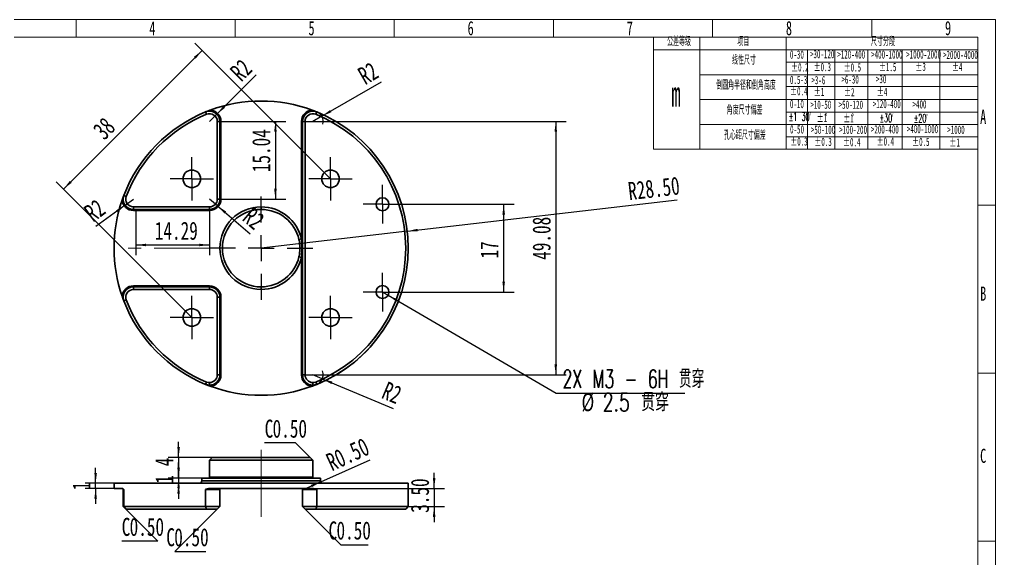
# Model space of a CAD drawing. Header units: millimetres. Extents: x 5 to 292, y 3 to 206.
# Drawn here: x 103.2 to 292.2, y 101.7 to 206.2 of the extents above; entities that cross this region are included whole.
import ezdxf

# ---------------------------------------------------------------- set-up
doc = ezdxf.new("R2010")
doc.units = ezdxf.units.MM
doc.linetypes.add('CENTERX2', pattern=[20.32, 12.7, -2.54, 2.54, -2.54])
doc.layers.add('10', color=7, linetype='Continuous')
doc.layers.add('SLD-0', color=7, linetype='Continuous')
doc.styles.add('SLDTEXTSTYLE0', font='TXT', dxfattribs={"width": 0.7, "bigfont": 'bigfont'})
doc.styles.add('SLDTEXTSTYLE1', font='TXT', dxfattribs={"width": 0.7})
doc.styles.add('SLDTEXTSTYLE11', font='TXT', dxfattribs={"width": 0.516878})
doc.styles.add('SLDTEXTSTYLE12', font='TXT', dxfattribs={"width": 0.516878, "bigfont": 'bigfont'})
doc.styles.add('SLDTEXTSTYLE13', font='TXT', dxfattribs={"width": 0.638462, "bigfont": 'bigfont'})
doc.styles.add('SLDTEXTSTYLE7', font='TXT', dxfattribs={"width": 0.638186})
doc.dimstyles.new('SLDDIMSTYLE0', dxfattribs={"dimtxt": 3.5, "dimasz": 2, "dimexe": 0, "dimexo": 0.0625, "dimgap": 0.875, "dimtad": 2, "dimrnd": 1e-09, "dimzin": 0, "dimdsep": 46, "dimtxsty": 'SLDTEXTSTYLE1', "dimsah": 1, "dimcen": 0, "dimadec": 0, "dimazin": 0, "dimtfac": 1, "dimtofl": 0, "dimtmove": 1, "dimatfit": 3, "dimfxl": 0, "dimfrac": 2, "dimtolj": 1, "dimtzin": 12, "dimarcsym": 0})
doc.dimstyles.new('SLDDIMSTYLE1', dxfattribs={"dimtxt": 3.5, "dimasz": 2, "dimexe": 0, "dimexo": 0.0625, "dimgap": 0.875, "dimtad": 2, "dimrnd": 1e-09, "dimzin": 12, "dimdsep": 46, "dimtxsty": 'SLDTEXTSTYLE1', "dimsah": 1, "dimcen": 0.09, "dimadec": 0, "dimazin": 3, "dimtfac": 1, "dimtmove": 0, "dimatfit": 0, "dimfxl": 0, "dimfrac": 2, "dimtolj": 1, "dimtzin": 12, "dimarcsym": 0})
doc.dimstyles.new('SLDDIMSTYLE2', dxfattribs={"dimtxt": 3.5, "dimasz": 2, "dimexe": 0, "dimexo": 0.0625, "dimgap": 0.875, "dimtad": 2, "dimrnd": 1e-09, "dimzin": 4, "dimdsep": 46, "dimtxsty": 'SLDTEXTSTYLE1', "dimsah": 1, "dimcen": 0.09, "dimadec": 0, "dimazin": 1, "dimtfac": 1, "dimtmove": 0, "dimatfit": 0, "dimfxl": 0, "dimfrac": 2, "dimtolj": 1, "dimtzin": 12, "dimarcsym": 0})
doc.dimstyles.new('SLDDIMSTYLE3', dxfattribs={"dimtxt": 3.5, "dimasz": 2, "dimexe": 0, "dimexo": 0.0625, "dimgap": 0.875, "dimtad": 2, "dimrnd": 1e-09, "dimzin": 12, "dimdsep": 46, "dimtxsty": 'SLDTEXTSTYLE1', "dimsah": 1, "dimcen": 0, "dimadec": 0, "dimazin": 3, "dimtfac": 1, "dimtofl": 0, "dimtmove": 0, "dimatfit": 3, "dimfxl": 0, "dimfrac": 2, "dimtolj": 1, "dimtzin": 12, "dimarcsym": 0})
doc.dimstyles.new('SLDDIMSTYLE5', dxfattribs={"dimtxt": 3.5, "dimasz": 2, "dimexe": 0, "dimexo": 0.0625, "dimgap": 0.875, "dimtad": 2, "dimrnd": 1e-09, "dimzin": 4, "dimdsep": 46, "dimtxsty": 'SLDTEXTSTYLE1', "dimsah": 1, "dimcen": 0, "dimadec": 0, "dimazin": 1, "dimtfac": 1, "dimtofl": 0, "dimtmove": 0, "dimatfit": 3, "dimfxl": 0, "dimfrac": 2, "dimtolj": 1, "dimtzin": 12, "dimarcsym": 0})
doc.dimstyles.new('SLDDIMSTYLE6', dxfattribs={"dimtxt": 3.5, "dimasz": 2, "dimexe": 0, "dimexo": 0.0625, "dimgap": 0.875, "dimtad": 0, "dimtih": 1, "dimtoh": 1, "dimrnd": 1e-09, "dimzin": 12, "dimdsep": 46, "dimtxsty": 'SLDTEXTSTYLE1', "dimsah": 1, "dimcen": 0, "dimadec": 0, "dimazin": 3, "dimtfac": 1, "dimtofl": 0, "dimtmove": 0, "dimatfit": 3, "dimfxl": 0, "dimfrac": 2, "dimtolj": 1, "dimtzin": 12, "dimarcsym": 0})
doc.dimstyles.new('SLDDIMSTYLE7', dxfattribs={"dimtxt": 3.5, "dimasz": 2, "dimexe": 0, "dimexo": 0.0625, "dimgap": 0.875, "dimtad": 2, "dimrnd": 1e-09, "dimzin": 12, "dimdsep": 46, "dimtxsty": 'SLDTEXTSTYLE1', "dimsah": 1, "dimcen": 0.09, "dimadec": 0, "dimazin": 3, "dimtfac": 1, "dimtofl": 0, "dimtmove": 0, "dimatfit": 3, "dimfxl": 0, "dimfrac": 2, "dimtolj": 1, "dimtzin": 12, "dimarcsym": 0})

# ---------------------------------------------------------------- blocks, each defined once
blk = doc.blocks.new('SW_NOTE_0_2')
at = {"layer": 'SLD-0', "color": 0, "char_height": 1.6, "attachment_point": 1, "style": 'SLDTEXTSTYLE11'}
for s, insert in [('±1', (0, 2.06)), ('°', (1.55, 2.19))]:
    blk.add_mtext(s, dxfattribs=dict(at, insert=insert))
blk = doc.blocks.new('SW_NOTE_0_3')
at = {"layer": 'SLD-0', "color": 0, "char_height": 1.6, "attachment_point": 1, "style": 'SLDTEXTSTYLE11'}
for s, insert in [('±1', (0, 2.06)), ('°', (1.55, 2.19))]:
    blk.add_mtext(s, dxfattribs=dict(at, insert=insert))
blk = doc.blocks.new('_D')
at = {"layer": '10'}
for q in [(171.06, 120.98), (158.78, 115.48)]:
    blk.add_line((161.51, 116.7), q, dxfattribs=at)
blk.add_solid([(161.51, 116.7), (159.59, 116.11), (159.79, 115.66)], dxfattribs=at)
at = {"layer": '10', "insert": (162.21, 121.87), "char_height": 3.5, "attachment_point": 1, "rotation": 24.7421, "style": 'SLDTEXTSTYLE1'}
blk.add_mtext('R0.50', dxfattribs=at)
blk = doc.blocks.new('SW_CHAMFER_DIMENSION_0')
at = {"layer": '10', "color": 0}
for p, q in [((6, 0), (0, 0)), ((8.83, -2.83), (6, 0))]:
    blk.add_line(p, q, dxfattribs=at)
at = {"layer": '10', "color": 0, "char_height": 3.5, "attachment_point": 1, "style": 'SLDTEXTSTYLE1'}
for s, insert in [('C', (0, 4.51)), ('0.50', (1.54, 4.51))]:
    blk.add_mtext(s, dxfattribs=dict(at, insert=insert))
blk = doc.blocks.new('SW_CHAMFER_DIMENSION_1')
at = {"layer": '10', "color": 0}
for p, q in [((9.88, 8.21), (1.67, 0)), ((1.67, 0), (7.68, 0))]:
    blk.add_line(p, q, dxfattribs=at)
at = {"layer": '10', "color": 0, "char_height": 3.5, "attachment_point": 1, "style": 'SLDTEXTSTYLE1'}
for s, insert in [('C', (0, 4.51)), ('0.50', (1.54, 4.51))]:
    blk.add_mtext(s, dxfattribs=dict(at, insert=insert))
blk = doc.blocks.new('SW_CHAMFER_DIMENSION_2')
at = {"layer": '10', "color": 0}
for p, q in [((0.78, 6.2), (6.98, 0)), ((6.98, 0), (0, 0))]:
    blk.add_line(p, q, dxfattribs=at)
at = {"layer": '10', "color": 0, "char_height": 3.5, "attachment_point": 1, "style": 'SLDTEXTSTYLE1'}
for s, insert in [('C', (0, 4.51)), ('0.50', (1.54, 4.51))]:
    blk.add_mtext(s, dxfattribs=dict(at, insert=insert))
blk = doc.blocks.new('_D_1')
at = {"layer": '10'}
for p, q in [((133.97, 121.41), (133.97, 124.41)), ((140.47, 121.41), (131.97, 121.41)), ((133.97, 121.41), (133.97, 117.41)), ((138.47, 117.41), (131.97, 117.41)), ((133.97, 117.41), (133.97, 114.41))]:
    blk.add_line(p, q, dxfattribs=at)
for points in [[(133.97, 121.41), (134.22, 123.41), (133.72, 123.41)], [(133.97, 117.41), (133.72, 115.41), (134.22, 115.41)]]:
    blk.add_solid(points, dxfattribs=at)
at = {"layer": '10', "insert": (129.46, 119.7), "char_height": 3.5, "attachment_point": 1, "rotation": 90, "style": 'SLDTEXTSTYLE1'}
blk.add_mtext('4', dxfattribs=at)
blk = doc.blocks.new('_D_2')
at = {"layer": '10'}
for p, q in [((133.97, 117.41), (133.97, 120.41)), ((138.47, 117.41), (131.97, 117.41)), ((133.97, 117.41), (133.97, 116.41)), ((133.97, 116.41), (133.97, 113.41))]:
    blk.add_line(p, q, dxfattribs=at)
for points in [[(133.97, 117.41), (134.22, 119.41), (133.72, 119.41)], [(133.97, 116.41), (133.72, 114.41), (134.22, 114.41)]]:
    blk.add_solid(points, dxfattribs=at)
at = {"layer": '10', "insert": (129.46, 116.34), "char_height": 3.5, "attachment_point": 1, "rotation": 90, "style": 'SLDTEXTSTYLE1'}
blk.add_mtext('1', dxfattribs=at)
blk = doc.blocks.new('_D_3')
at = {"layer": '10'}
for p, q in [((117.9, 116.41), (117.9, 119.41)), ((121.47, 116.41), (115.9, 116.41)), ((121.47, 115.41), (115.9, 115.41)), ((117.9, 115.41), (117.9, 116.41)), ((117.9, 115.41), (117.9, 112.41))]:
    blk.add_line(p, q, dxfattribs=at)
for points in [[(117.9, 116.41), (118.15, 118.41), (117.65, 118.41)], [(117.9, 115.41), (117.65, 113.41), (118.15, 113.41)]]:
    blk.add_solid(points, dxfattribs=at)
at = {"layer": '10', "insert": (113.39, 115.07), "char_height": 3.5, "attachment_point": 1, "rotation": 90, "style": 'SLDTEXTSTYLE1'}
blk.add_mtext('1', dxfattribs=at)
blk = doc.blocks.new('_D_4')
at = {"layer": '10'}
for p, q in [((183.47, 115.41), (183.47, 118.41)), ((159.84, 115.41), (185.47, 115.41)), ((183.47, 115.41), (183.47, 111.91)), ((178.47, 111.91), (185.47, 111.91)), ((183.47, 111.91), (183.47, 108.91))]:
    blk.add_line(p, q, dxfattribs=at)
for points in [[(183.47, 115.41), (183.72, 117.41), (183.22, 117.41)], [(183.47, 111.91), (183.22, 109.91), (183.72, 109.91)]]:
    blk.add_solid(points, dxfattribs=at)
at = {"layer": '10', "insert": (178.96, 110.69), "char_height": 3.5, "attachment_point": 1, "rotation": 90, "style": 'SLDTEXTSTYLE1'}
blk.add_mtext('3.50', dxfattribs=at)
blk = doc.blocks.new('SW_CHAMFER_DIMENSION_3')
at = {"layer": '10', "color": 0}
for p, q in [((-4.55, 6.9), (2.35, 0)), ((2.35, 0), (7.68, 0))]:
    blk.add_line(p, q, dxfattribs=at)
at = {"layer": '10', "color": 0, "char_height": 3.5, "attachment_point": 1, "style": 'SLDTEXTSTYLE1'}
for s, insert in [('C', (0, 4.51)), ('0.50', (1.54, 4.51))]:
    blk.add_mtext(s, dxfattribs=dict(at, insert=insert))
blk = doc.blocks.new('_D_10')
at = {"layer": '10'}
for q in [(230.52, 171.29), (149.97, 161.96)]:
    blk.add_line((178.28, 165.24), q, dxfattribs=at)
blk.add_arc((149.97, 161.96), 28.5, 290.2593, 10.6237, dxfattribs=at)
blk.add_solid([(178.28, 165.24), (180.3, 165.22), (180.24, 165.71)], dxfattribs=at)
at = {"layer": '10', "insert": (220.86, 174.71), "char_height": 3.5, "attachment_point": 1, "rotation": 6.6095, "style": 'SLDTEXTSTYLE1'}
blk.add_mtext('R28.50', dxfattribs=at)
blk = doc.blocks.new('_D_11')
at = {"layer": '10'}
for p, q in [((173.47, 153.46), (174.55, 152.83)), ((174.55, 152.83), (207.09, 133.87)), ((207.09, 133.87), (232.05, 133.87))]:
    blk.add_line(p, q, dxfattribs=at)
blk.add_solid([(174.55, 152.83), (176.15, 151.6), (176.4, 152.04)], dxfattribs=at)
at = {"layer": '10', "char_height": 3.5, "attachment_point": 1}
for s, insert, style in [('2X M3 - 6H 贯穿', (208.34, 138.38), 'SLDTEXTSTYLE13'), ('2.5 贯穿', (216.13, 133.87), 'SLDTEXTSTYLE0'), ('%%c', (212.01, 133.88), 'SLDTEXTSTYLE1')]:
    blk.add_mtext(s, dxfattribs=dict(at, insert=insert, style=style))
blk = doc.blocks.new('_D_12')
at = {"layer": '10'}
for p, q in [((158.47, 186.5), (209.03, 186.5)), ((207.03, 186.5), (207.03, 137.42)), ((158.47, 137.42), (209.03, 137.42))]:
    blk.add_line(p, q, dxfattribs=at)
for points in [[(207.03, 186.5), (206.78, 184.5), (207.28, 184.5)], [(207.03, 137.42), (207.28, 139.42), (206.78, 139.42)]]:
    blk.add_solid(points, dxfattribs=at)
at = {"layer": '10', "insert": (202.52, 159.7), "char_height": 3.5, "attachment_point": 1, "rotation": 90, "style": 'SLDTEXTSTYLE1'}
blk.add_mtext('49.08', dxfattribs=at)
blk = doc.blocks.new('_D_13')
at = {"layer": '10'}
for p, q in [((142.17, 186.5), (154.73, 186.5)), ((152.73, 186.5), (152.73, 171.46)), ((142.17, 171.46), (154.73, 171.46))]:
    blk.add_line(p, q, dxfattribs=at)
for points in [[(152.73, 186.5), (152.48, 184.5), (152.98, 184.5)], [(152.73, 171.46), (152.98, 173.46), (152.48, 173.46)]]:
    blk.add_solid(points, dxfattribs=at)
at = {"layer": '10', "insert": (148.22, 176.67), "char_height": 3.5, "attachment_point": 1, "rotation": 90, "style": 'SLDTEXTSTYLE1'}
blk.add_mtext('15.04', dxfattribs=at)
blk = doc.blocks.new('_D_14')
at = {"layer": '10'}
for p, q in [((125.68, 169.46), (125.68, 160.57)), ((139.97, 169.46), (139.97, 160.57)), ((125.68, 162.57), (139.97, 162.57))]:
    blk.add_line(p, q, dxfattribs=at)
for points in [[(125.68, 162.57), (127.68, 162.32), (127.68, 162.82)], [(139.97, 162.57), (137.97, 162.82), (137.97, 162.32)]]:
    blk.add_solid(points, dxfattribs=at)
at = {"layer": '10', "insert": (129.36, 167.08), "char_height": 3.5, "attachment_point": 1, "style": 'SLDTEXTSTYLE1'}
blk.add_mtext('14.29', dxfattribs=at)
blk = doc.blocks.new('_D_15')
at = {"layer": '10'}
for q in [(139.97, 171.46), (147.84, 164.76)]:
    blk.add_line((141.49, 170.16), q, dxfattribs=at)
blk.add_solid([(141.49, 170.16), (142.85, 168.67), (143.18, 169.06)], dxfattribs=at)
at = {"layer": '10', "insert": (148.39, 170.14), "char_height": 3.5, "attachment_point": 1, "rotation": 319.6281, "style": 'SLDTEXTSTYLE1'}
blk.add_mtext('R2', dxfattribs=at)
blk = doc.blocks.new('_D_16')
at = {"layer": '10'}
for q in [(117.96, 166.13), (125.23, 171.46)]:
    blk.add_line((123.62, 170.27), q, dxfattribs=at)
blk.add_solid([(123.62, 170.27), (121.86, 169.29), (122.15, 168.89)], dxfattribs=at)
at = {"layer": '10', "insert": (115.34, 169.7), "char_height": 3.5, "attachment_point": 1, "rotation": 36.2329, "style": 'SLDTEXTSTYLE1'}
blk.add_mtext('R2', dxfattribs=at)
blk = doc.blocks.new('_D_17')
at = {"layer": '10'}
for q in [(148.98, 195.51), (139.97, 186.5)]:
    blk.add_line((141.38, 187.91), q, dxfattribs=at)
blk.add_solid([(141.38, 187.91), (142.97, 189.15), (142.62, 189.5)], dxfattribs=at)
at = {"layer": '10', "insert": (143.65, 196.51), "char_height": 3.5, "attachment_point": 1, "rotation": 45, "style": 'SLDTEXTSTYLE1'}
blk.add_mtext('R2', dxfattribs=at)
blk = doc.blocks.new('_D_18')
at = {"layer": '10'}
for q in [(159.97, 137.42), (175.52, 130.89)]:
    blk.add_line((161.81, 136.64), q, dxfattribs=at)
blk.add_arc((159.97, 137.42), 2, 270, 22.2356, dxfattribs=at)
blk.add_solid([(161.81, 136.64), (163.56, 135.64), (163.75, 136.1)], dxfattribs=at)
at = {"layer": '10', "insert": (174.43, 136.22), "char_height": 3.5, "attachment_point": 1, "rotation": 337.2356, "style": 'SLDTEXTSTYLE1'}
blk.add_mtext('R2', dxfattribs=at)
blk = doc.blocks.new('_D_19')
at = {"layer": '10'}
for q in [(173.26, 194.17), (159.97, 186.5)]:
    blk.add_line((161.7, 187.5), q, dxfattribs=at)
blk.add_arc((159.97, 186.5), 2, 345, 67.8298, dxfattribs=at)
blk.add_solid([(161.7, 187.5), (163.56, 188.28), (163.31, 188.71)], dxfattribs=at)
at = {"layer": '10', "insert": (168.36, 196.52), "char_height": 3.5, "attachment_point": 1, "rotation": 30, "style": 'SLDTEXTSTYLE1'}
blk.add_mtext('R2', dxfattribs=at)
blk = doc.blocks.new('_D_20')
at = {"layer": '10'}
for p, q in [((163.4, 175.39), (137.12, 201.67)), ((138.54, 200.26), (111.67, 173.39)), ((136.53, 148.52), (110.25, 174.8))]:
    blk.add_line(p, q, dxfattribs=at)
for points in [[(138.54, 200.26), (136.95, 199.02), (137.3, 198.67)], [(111.67, 173.39), (113.26, 174.62), (112.9, 174.98)]]:
    blk.add_solid(points, dxfattribs=at)
at = {"layer": '10', "insert": (117.11, 185.21), "char_height": 3.5, "attachment_point": 1, "rotation": 45, "style": 'SLDTEXTSTYLE1'}
blk.add_mtext('38', dxfattribs=at)
blk = doc.blocks.new('_D_21')
at = {"layer": '10'}
for p, q in [((177.22, 170.46), (198.94, 170.46)), ((196.94, 153.46), (196.94, 170.46)), ((177.22, 153.46), (198.94, 153.46))]:
    blk.add_line(p, q, dxfattribs=at)
for points in [[(196.94, 170.46), (196.69, 168.46), (197.19, 168.46)], [(196.94, 153.46), (197.19, 155.46), (196.69, 155.46)]]:
    blk.add_solid(points, dxfattribs=at)
at = {"layer": '10', "insert": (192.43, 159.95), "char_height": 3.5, "attachment_point": 1, "rotation": 90, "style": 'SLDTEXTSTYLE1'}
blk.add_mtext('17', dxfattribs=at)
blk = doc.blocks.new('SW_CENTERMARKSYMBOL_8')
at = {"layer": '10', "color": 0}
for p, q in [((0, 2.5), (0, 4.2)), ((0, 0), (0, 2.5)), ((-2.5, 0), (-4.2, 0)), ((0, 0), (-2.5, 0)), ((0, 0), (0, -2.5)), ((0, 0), (2.5, 0)), ((2.5, 0), (4.2, 0)), ((0, -2.5), (0, -4.2))]:
    blk.add_line(p, q, dxfattribs=at)
blk = doc.blocks.new('SW_CENTERMARKSYMBOL_9')
at = {"layer": '10', "color": 0}
for p, q in [((0, 2.5), (0, 4.2)), ((0, 0), (0, 2.5)), ((-2.5, 0), (-4.2, 0)), ((0, 0), (-2.5, 0)), ((0, 0), (0, -2.5)), ((0, 0), (2.5, 0)), ((2.5, 0), (4.2, 0)), ((0, -2.5), (0, -4.2))]:
    blk.add_line(p, q, dxfattribs=at)
blk = doc.blocks.new('SW_CENTERMARKSYMBOL_10')
at = {"layer": '10', "color": 0}
for p, q in [((0, 2.5), (0, 4.2)), ((0, 0), (0, 2.5)), ((-2.5, 0), (-4.2, 0)), ((0, 0), (-2.5, 0)), ((0, 0), (0, -2.5)), ((0, 0), (2.5, 0)), ((2.5, 0), (4.2, 0)), ((0, -2.5), (0, -4.2))]:
    blk.add_line(p, q, dxfattribs=at)
blk = doc.blocks.new('SW_CENTERMARKSYMBOL_11')
at = {"layer": '10', "color": 0}
for p, q in [((0, 2.5), (0, 4.2)), ((0, 0), (0, 2.5)), ((-2.5, 0), (-4.2, 0)), ((0, 0), (-2.5, 0)), ((0, 0), (0, -2.5)), ((0, 0), (2.5, 0)), ((2.5, 0), (4.2, 0)), ((0, -2.5), (0, -4.2))]:
    blk.add_line(p, q, dxfattribs=at)
blk = doc.blocks.new('SW_CENTERMARKSYMBOL_12')
at = {"layer": '10', "color": 0}
for p, q in [((0, 5), (0, 10)), ((0, 0), (0, 2.5)), ((-5, 0), (-10, 0)), ((0, 0), (-2.5, 0)), ((0, 0), (0, -2.5)), ((0, 0), (2.5, 0)), ((5, 0), (10, 0)), ((0, -5), (0, -10))]:
    blk.add_line(p, q, dxfattribs=at)
blk = doc.blocks.new('SW_CENTERMARKSYMBOL_13')
at = {"layer": '10', "color": 0}
for p, q in [((0, 2.5), (0, 3.75)), ((0, 0), (0, 2.5)), ((-2.5, 0), (-3.75, 0)), ((0, 0), (-2.5, 0)), ((0, 0), (0, -2.5)), ((0, 0), (2.5, 0)), ((2.5, 0), (3.75, 0)), ((0, -2.5), (0, -3.75))]:
    blk.add_line(p, q, dxfattribs=at)
blk = doc.blocks.new('SW_CENTERMARKSYMBOL_14')
at = {"layer": '10', "color": 0}
for p, q in [((0, 2.5), (0, 3.75)), ((0, 0), (0, 2.5)), ((-2.5, 0), (-3.75, 0)), ((0, 0), (-2.5, 0)), ((0, 0), (0, -2.5)), ((0, 0), (2.5, 0)), ((2.5, 0), (3.75, 0)), ((0, -2.5), (0, -3.75))]:
    blk.add_line(p, q, dxfattribs=at)

msp = doc.modelspace()

# ---------------------------------------------------------------- linework, layer by layer
at = {"color": 7, "linetype": 'Continuous', "lineweight": 35}
for p, q in [((139.403, 187.886), (139.214, 188.349)), ((160.535, 187.886), (160.724, 188.349)), ((141.469, 171.456), (141.469, 186.497)), ((141.469, 186.497), (141.969, 186.497)), ((141.969, 171.456), (141.969, 186.497)), ((141.969, 186.497), (142.169, 186.497)), ((142.169, 186.497), (142.169, 171.456)), ((157.769, 163.734), (157.769, 186.497)), ((157.969, 186.497), (157.769, 186.497)), ((157.969, 186.497), (157.969, 137.415)), ((158.469, 186.497), (157.969, 186.497)), ((158.469, 186.497), (158.469, 137.415)), ((123.83, 171.994), (123.363, 172.173)), ((141.469, 171.456), (141.969, 171.456)), ((141.969, 171.456), (142.169, 171.456)), ((125.23, 169.956), (125.305, 169.956)), ((125.23, 169.956), (125.23, 169.456)), ((125.23, 169.456), (125.68, 169.456)), ((125.23, 169.256), (125.23, 169.456)), ((126.038, 169.256), (125.23, 169.256)), ((125.305, 169.956), (127.616, 169.956)), ((125.68, 169.456), (127.241, 169.456)), ((126.038, 169.256), (126.883, 169.256)), ((139.969, 169.256), (126.883, 169.256)), ((127.241, 169.456), (139.969, 169.456)), ((127.616, 169.956), (139.969, 169.956)), ((139.969, 169.956), (139.969, 169.456)), ((139.969, 169.456), (139.969, 169.256)), ((149.969, 169.456), (149.969, 169.956)), ((157.769, 163.734), (157.281, 163.622)), ((157.826, 161.956), (157.469, 161.956)), ((157.769, 160.178), (157.281, 160.289)), ((157.769, 137.415), (157.769, 160.178)), ((125.23, 154.656), (125.23, 154.456)), ((125.23, 154.656), (126.221, 154.656)), ((125.23, 153.956), (125.23, 154.456)), ((125.76, 154.456), (125.23, 154.456)), ((125.342, 153.956), (125.23, 153.956)), ((125.342, 153.956), (127.613, 153.956)), ((125.76, 154.456), (127.195, 154.456)), ((126.221, 154.656), (126.734, 154.656)), ((139.969, 154.656), (126.734, 154.656)), ((139.969, 154.456), (127.195, 154.456)), ((139.969, 153.956), (127.613, 153.956)), ((139.969, 154.656), (139.969, 154.456)), ((139.969, 153.956), (139.969, 154.456)), ((149.969, 154.456), (149.969, 153.956)), ((123.83, 151.918), (123.363, 151.739)), ((141.469, 137.415), (141.469, 152.456)), ((141.469, 152.456), (141.969, 152.456)), ((141.969, 137.415), (141.969, 152.456)), ((142.169, 152.456), (141.969, 152.456)), ((142.169, 137.415), (142.169, 152.456)), ((141.469, 137.415), (141.969, 137.415)), ((142.169, 137.415), (141.969, 137.415)), ((157.969, 137.415), (157.769, 137.415)), ((158.469, 137.415), (157.969, 137.415)), ((139.403, 136.026), (139.214, 135.563)), ((139.969, 135.915), (139.969, 135.415)), ((159.969, 135.915), (159.969, 135.415)), ((160.535, 136.026), (160.724, 135.563)), ((140.469, 121.412), (139.969, 120.912)), ((140.469, 121.412), (159.469, 121.412)), ((159.469, 121.412), (159.969, 120.912)), ((139.969, 120.912), (159.969, 120.912)), ((139.969, 120.912), (139.969, 117.612)), ((159.969, 120.912), (159.969, 117.612)), ((138.469, 116.912), (138.469, 117.412)), ((161.469, 117.412), (138.469, 117.412)), ((139.969, 117.612), (159.969, 117.612)), ((161.469, 117.412), (161.469, 116.912)), ((121.469, 115.412), (121.469, 116.412)), ((178.469, 116.412), (121.469, 116.412)), ((121.469, 115.412), (123.037, 115.412)), ((138.469, 116.912), (161.469, 116.912)), ((140.1, 115.412), (159.838, 115.412)), ((178.469, 116.412), (178.469, 111.912)), ((123.23, 115.212), (123.23, 111.912)), ((123.363, 115.212), (123.363, 111.912)), ((139.214, 111.912), (139.214, 115.212)), ((139.214, 115.212), (141.969, 115.212)), ((141.969, 111.912), (141.969, 115.212)), ((157.969, 115.212), (160.724, 115.212)), ((157.969, 115.212), (157.969, 111.912)), ((160.724, 115.212), (160.724, 111.912)), ((123.23, 111.912), (123.73, 111.412)), ((123.363, 111.912), (123.23, 111.912)), ((139.214, 111.912), (123.363, 111.912)), ((123.83, 111.412), (123.363, 111.912)), ((141.969, 111.912), (139.214, 111.912)), ((139.403, 111.412), (139.214, 111.912)), ((141.469, 111.412), (141.969, 111.912)), ((160.724, 111.912), (157.969, 111.912)), ((158.469, 111.412), (157.969, 111.912)), ((160.535, 111.412), (160.724, 111.912)), ((178.469, 111.912), (160.724, 111.912)), ((177.969, 111.412), (178.469, 111.912)), ((123.83, 111.412), (123.73, 111.412)), ((139.403, 111.412), (123.83, 111.412)), ((141.469, 111.412), (139.403, 111.412)), ((160.535, 111.412), (158.469, 111.412)), ((177.969, 111.412), (160.535, 111.412))]:
    msp.add_line(p, q, dxfattribs=at)
at = {"color": 8, "linetype": 'Continuous', "lineweight": 35}
msp.add_line((123.363, 115.212), (123.23, 115.212), dxfattribs=at)
at = {"color": 7, "linetype": 'Continuous', "lineweight": 35}
for centre, radius, start, end in [((149.969, 161.956), 28.5, 69.74074, 110.25926), ((149.969, 161.956), 28.5, 112.17016, 158.99247), ((149.969, 161.956), 28, 112.17016, 158.99247), ((139.969, 186.497), 2, 0, 112.17016), ((139.969, 186.497), 1.5, 0, 112.17016), ((139.969, 186.497), 2.2, 360, 86.57735), ((159.969, 186.497), 2.2, 93.42265, 180), ((159.969, 186.497), 2, 67.82984, 180), ((159.969, 186.497), 1.5, 67.82984, 180), ((149.969, 161.956), 28, 292.17016, 67.82984), ((149.969, 161.956), 28.5, 0, 67.82984), ((136.534, 175.391), 1.7, 0, 180), ((163.404, 175.391), 1.7, 0, 180), ((136.534, 175.391), 1.7, 180, 0), ((163.404, 175.391), 1.7, 180, 0), ((125.23, 171.456), 2, 158.99247, 270), ((149.969, 161.956), 28.5, 160.90337, 180), ((125.23, 171.456), 2.2, 184.58528, 270), ((125.23, 171.456), 1.5, 158.99247, 270), ((139.969, 171.456), 1.5, 270, 0), ((139.969, 171.456), 2, 270, 0), ((139.969, 171.456), 2.2, 270, 0), ((173.469, 170.456), 1.25, 90, 270), ((173.469, 170.456), 1.25, 270, 90), ((149.969, 161.956), 8, 90, 270), ((149.969, 161.956), 7.5, 90, 180), ((149.969, 161.956), 8, 12.83857, 90), ((149.969, 161.956), 7.5, 12.83857, 90), ((149.969, 161.956), 28.5, 180, 199.09663), ((149.969, 161.956), 7.5, 180, 270), ((149.969, 161.956), 28.5, 292.17016, 0), ((149.969, 161.956), 7.5, 270, 347.16143), ((149.969, 161.956), 8, 270, 347.16143), ((125.23, 152.456), 2.2, 90, 175.41472), ((125.23, 152.456), 2, 90, 201.00753), ((125.23, 152.456), 1.5, 90, 201.00753), ((139.969, 152.456), 2.2, 0, 90), ((139.969, 152.456), 2, 0, 90), ((139.969, 152.456), 1.5, 0, 90), ((173.469, 153.456), 1.25, 90, 270), ((173.469, 153.456), 1.25, 270, 90), ((149.969, 161.956), 28.5, 201.00753, 247.82984), ((149.969, 161.956), 28, 201.00753, 247.82984), ((136.534, 148.521), 1.7, 0, 180), ((163.404, 148.521), 1.7, 0, 180), ((136.534, 148.521), 1.7, 180, 0), ((163.404, 148.521), 1.7, 180, 0), ((139.969, 137.415), 1.5, 270, 0), ((139.969, 137.415), 2, 270, 0), ((139.969, 137.415), 2.2, 273.42265, 0), ((159.969, 137.415), 2.2, 180, 266.57735), ((159.969, 137.415), 2, 180, 270), ((159.969, 137.415), 1.5, 180, 270), ((139.969, 137.415), 2, 247.82984, 270), ((139.969, 137.415), 1.5, 247.82984, 270), ((149.969, 161.956), 28.5, 249.74074, 290.25926), ((159.969, 137.415), 1.5, 270, 292.17016), ((159.969, 137.415), 2, 270, 292.17016), ((139.769, 117.612), 0.2, 270, 0), ((160.169, 117.612), 0.2, 180, 270), ((123.03, 115.212), 0.2, 0, 69.77114), ((137.969, 116.912), 0.5, 270, 0), ((142.169, 115.212), 0.2, 90, 180), ((157.769, 115.212), 0.2, 0, 90), ((161.969, 116.912), 0.5, 180, 270)]:
    msp.add_arc(centre, radius, start, end, dxfattribs=at)
for points, knots in [([(139.214, 188.349), (139.296, 188.382), (139.417, 188.431), (139.576, 188.493), (139.725, 188.551), (139.898, 188.618), (140.037, 188.669), (140.1, 188.693)], [0, 0, 0, 0, 0.2830581, 0.4213119, 0.5441766, 0.7908807, 1, 1, 1, 1]), ([(159.838, 188.693), (159.964, 188.646), (160.101, 188.595), (160.396, 188.481), (160.555, 188.418), (160.724, 188.349)], [0, 0, 0, 0, 0.5, 0.5, 1, 1, 1, 1]), ([(123.037, 171.28), (123.049, 171.313), (123.073, 171.383), (123.112, 171.492), (123.154, 171.61), (123.206, 171.753), (123.275, 171.942), (123.331, 172.088), (123.363, 172.173)], [0, 0, 0, 0, 0.1082686, 0.2273751, 0.3577895, 0.4998697, 0.7065825, 1, 1, 1, 1]), ([(125.68, 169.456), (125.681, 169.455), (125.682, 169.454), (125.695, 169.444), (125.714, 169.43), (125.74, 169.41), (125.775, 169.387), (125.832, 169.351), (125.919, 169.303), (125.997, 169.272), (126.038, 169.256)], [0, 0, 0, 0, 0.0703033, 0.1425952, 0.2197719, 0.3042284, 0.3978024, 0.5018497, 0.7351626, 1, 1, 1, 1]), ([(157.281, 163.622), (157.344, 163.35), (157.391, 163.073), (157.453, 162.517), (157.469, 162.236), (157.469, 161.956)], [0, 0, 0, 0, 0.5, 0.5, 1, 1, 1, 1]), ([(157.769, 163.734), (157.788, 163.44), (157.802, 163.148), (157.821, 162.555), (157.826, 162.255), (157.826, 161.956)], [0, 0, 0, 0, 0.5, 0.5, 1, 1, 1, 1]), ([(157.469, 161.956), (157.469, 161.676), (157.453, 161.396), (157.391, 160.84), (157.344, 160.563), (157.281, 160.289)], [0, 0, 0, 0, 0.5, 0.5, 1, 1, 1, 1]), ([(157.826, 161.956), (157.826, 161.657), (157.821, 161.358), (157.802, 160.765), (157.788, 160.472), (157.769, 160.178)], [0, 0, 0, 0, 0.5, 0.5, 1, 1, 1, 1]), ([(126.221, 154.656), (126.187, 154.648), (126.121, 154.633), (126.028, 154.601), (125.947, 154.565), (125.878, 154.53), (125.825, 154.499), (125.788, 154.475), (125.764, 154.459), (125.761, 154.457), (125.76, 154.456)], [0, 0, 0, 0, 0.1761145, 0.3417096, 0.4982565, 0.6320679, 0.7487332, 0.8421368, 0.9239383, 1, 1, 1, 1]), ([(123.363, 151.739), (123.331, 151.824), (123.275, 151.97), (123.201, 152.172), (123.14, 152.339), (123.086, 152.491), (123.053, 152.587), (123.037, 152.632)], [0, 0, 0, 0, 0.2934093, 0.5001693, 0.6869818, 0.8532666, 1, 1, 1, 1]), ([(140.1, 135.219), (139.974, 135.266), (139.837, 135.317), (139.542, 135.431), (139.383, 135.494), (139.214, 135.563)], [0, 0, 0, 0, 0.5, 0.5, 1, 1, 1, 1]), ([(160.724, 135.563), (160.642, 135.53), (160.521, 135.481), (160.362, 135.418), (160.213, 135.36), (160.04, 135.294), (159.901, 135.243), (159.838, 135.219)], [0, 0, 0, 0, 0.2830581, 0.4213119, 0.5441766, 0.7908807, 1, 1, 1, 1]), ([(123.037, 115.412), (123.049, 115.411), (123.073, 115.409), (123.112, 115.395), (123.154, 115.374), (123.206, 115.341), (123.275, 115.286), (123.331, 115.239), (123.363, 115.212)], [0, 0, 0, 0, 0.1082686, 0.2273751, 0.3577895, 0.4998697, 0.7065825, 1, 1, 1, 1]), ([(139.214, 115.212), (139.296, 115.239), (139.417, 115.279), (139.576, 115.325), (139.725, 115.364), (139.898, 115.402), (140.037, 115.409), (140.1, 115.412)], [0, 0, 0, 0, 0.2830581, 0.4213119, 0.5441766, 0.7908807, 1, 1, 1, 1]), ([(159.838, 115.412), (159.964, 115.412), (160.101, 115.39), (160.396, 115.319), (160.555, 115.267), (160.724, 115.212)], [0, 0, 0, 0, 0.5, 0.5, 1, 1, 1, 1])]:
    msp.add_open_spline(points, degree=3, knots=knots, dxfattribs=at)
at = {"layer": '10', "linetype": 'CENTERX2', "lineweight": 18}
for p, q in [((141.969, 161.956), (123.324, 161.956)), ((149.969, 122.912), (149.969, 115.612)), ((149.969, 117.212), (149.969, 109.912))]:
    msp.add_line(p, q, dxfattribs=at)
at = {"layer": 'SLD-0', "color": 179, "linetype": 'Continuous', "lineweight": 18}
for p, q in [((4.5, 206.245), (292.2, 206.245)), ((114.1, 202.82), (114.1, 206.245)), ((144.925, 202.82), (144.925, 206.245)), ((144.925, 202.82), (144.925, 206.245)), ((175.75, 202.82), (175.75, 206.245)), ((175.75, 202.82), (175.75, 206.245)), ((206.575, 202.82), (206.575, 206.245)), ((206.575, 202.82), (206.575, 206.245)), ((237.4, 202.82), (237.4, 206.245)), ((237.4, 202.82), (237.4, 206.245)), ((268.225, 202.82), (268.225, 206.245)), ((268.225, 202.82), (268.225, 206.245)), ((292.2, 206.245), (292.2, 2.8)), ((21.625, 202.82), (288.775, 202.82)), ((225.984, 202.793), (288.775, 202.82)), ((225.984, 202.793), (225.984, 181.11)), ((234.928, 202.793), (234.928, 181.11)), ((251.668, 202.793), (251.668, 181.11)), ((288.775, 6.225), (288.775, 202.82)), ((288.775, 202.82), (288.775, 181.11)), ((234.928, 200.388), (288.761, 200.388)), ((255.797, 200.388), (255.797, 197.983)), ((261.072, 200.388), (261.072, 181.11)), ((267.446, 200.388), (267.446, 181.11)), ((274.097, 200.388), (274.097, 193.239)), ((281.436, 200.388), (281.436, 193.239)), ((225.984, 200.373), (234.907, 200.373)), ((251.699, 197.983), (288.761, 197.983)), ((255.797, 197.98), (255.797, 195.575)), ((234.928, 195.54), (288.761, 195.54)), ((255.797, 195.54), (255.797, 181.11)), ((251.699, 193.269), (288.775, 193.269)), ((274.097, 193.135), (274.097, 181.11)), ((281.436, 193.135), (281.436, 181.11)), ((234.928, 190.73), (288.775, 190.73)), ((251.678, 188.325), (288.775, 188.325)), ((234.928, 185.92), (288.775, 185.92)), ((251.678, 183.515), (288.775, 183.515)), ((225.984, 181.11), (288.761, 181.11)), ((288.775, 170.282), (292.2, 170.282)), ((288.775, 137.745), (292.2, 137.745)), ((288.775, 105.207), (292.2, 105.207))]:
    msp.add_line(p, q, dxfattribs=at)

# ---------------------------------------------------------------- block references
at = {"layer": '10'}
for name, p in [('SW_CENTERMARKSYMBOL_8', (136.534, 175.391)), ('SW_CENTERMARKSYMBOL_11', (163.404, 175.391)), ('SW_CENTERMARKSYMBOL_14', (173.469, 170.456)), ('SW_CENTERMARKSYMBOL_12', (149.969, 161.956)), ('SW_CENTERMARKSYMBOL_13', (173.469, 153.456)), ('SW_CENTERMARKSYMBOL_9', (136.534, 148.521)), ('SW_CENTERMARKSYMBOL_10', (163.404, 148.521)), ('SW_CHAMFER_DIMENSION_0', (150.639, 124.238)), ('SW_CHAMFER_DIMENSION_2', (122.948, 105.212)), ('SW_CHAMFER_DIMENSION_1', (131.59, 103.205)), ('SW_CHAMFER_DIMENSION_3', (163.015, 104.511))]:
    msp.add_blockref(name, p, dxfattribs=at)
at = {"layer": 'SLD-0'}
for name, p in [('SW_NOTE_0_3', (257.574, 185.917)), ('SW_NOTE_0_2', (262.725, 185.85))]:
    msp.add_blockref(name, p, dxfattribs=at)

# ---------------------------------------------------------------- texts
at = {"layer": 'SLD-0', "attachment_point": 1}
for s, insert, char_height, style in [('4', (128.3, 205.895), 2.74, 'SLDTEXTSTYLE7'), ('5', (159.125, 205.942), 2.74, 'SLDTEXTSTYLE7'), ('6', (189.95, 205.953), 2.74, 'SLDTEXTSTYLE7'), ('7', (220.775, 205.895), 2.74, 'SLDTEXTSTYLE7'), ('8', (251.6, 205.953), 2.74, 'SLDTEXTSTYLE7'), ('9', (282.425, 205.953), 2.74, 'SLDTEXTSTYLE7'), ('公差等级', (228.587, 202.732), 1.6, 'SLDTEXTSTYLE12'), ('项目', (242.193, 202.71), 1.6, 'SLDTEXTSTYLE12'), ('尺寸分段', (268.092, 202.722), 1.6, 'SLDTEXTSTYLE12'), ('线性尺寸', (241.164, 199.128), 1.6, 'SLDTEXTSTYLE12'), ('0-30', (252.388, 200.253), 1.6, 'SLDTEXTSTYLE11'), ('>30-120', (256.277, 200.342), 1.6, 'SLDTEXTSTYLE11'), ('>120-400', (261.557, 200.275), 1.6, 'SLDTEXTSTYLE11'), ('>400-1000', (268.118, 200.275), 1.6, 'SLDTEXTSTYLE11'), ('>1000-2000', (274.903, 200.275), 1.6, 'SLDTEXTSTYLE11'), ('>2000-4000', (282.032, 200.208), 1.6, 'SLDTEXTSTYLE11'), ('±0.2', (252.617, 197.778), 1.6, 'SLDTEXTSTYLE11'), ('±0.3', (256.966, 197.845), 1.6, 'SLDTEXTSTYLE11'), ('±0.5', (262.781, 197.774), 1.6, 'SLDTEXTSTYLE11'), ('±1.5', (269.628, 197.841), 1.6, 'SLDTEXTSTYLE11'), ('±3', (276.69, 197.907), 1.6, 'SLDTEXTSTYLE11'), ('±4', (283.761, 197.841), 1.6, 'SLDTEXTSTYLE11'), ('0.5-3', (252.388, 195.369), 1.6, 'SLDTEXTSTYLE11'), ('>3-6', (256.536, 195.302), 1.6, 'SLDTEXTSTYLE11'), ('>6-30', (262.356, 195.436), 1.6, 'SLDTEXTSTYLE11'), ('>30', (269.046, 195.503), 1.6, 'SLDTEXTSTYLE11'), ('m', (229.435, 194.352), 5, 'SLDTEXTSTYLE11'), ('倒圆角半径和倒角高度', (238.075, 194.285), 1.6, 'SLDTEXTSTYLE12'), ('±0.4', (252.416, 193.162), 1.6, 'SLDTEXTSTYLE11'), ('±1', (257.009, 193.034), 1.6, 'SLDTEXTSTYLE11'), ('±2', (262.873, 192.973), 1.6, 'SLDTEXTSTYLE11'), ('±4', (269.226, 193.034), 1.6, 'SLDTEXTSTYLE11'), ('角度尺寸偏差', (240.135, 189.467), 1.6, 'SLDTEXTSTYLE12'), ('0-10', (252.388, 190.686), 1.6, 'SLDTEXTSTYLE11'), ('>10-50', (256.335, 190.553), 1.6, 'SLDTEXTSTYLE11'), ('>50-120', (261.821, 190.553), 1.6, 'SLDTEXTSTYLE11'), ('>120-400', (268.444, 190.686), 1.6, 'SLDTEXTSTYLE11'), ('>400', (276.137, 190.62), 1.6, 'SLDTEXTSTYLE11'), ('±1 30′', (252.178, 188.237), 1.5875, 'SLDTEXTSTYLE12'), ('±30′', (269.75, 187.979), 1.6, 'SLDTEXTSTYLE12'), ('±20′', (276.373, 187.912), 1.6, 'SLDTEXTSTYLE12'), ('A', (289.22, 188.766), 2.74, 'SLDTEXTSTYLE7'), ('0-50', (252.413, 185.769), 1.6, 'SLDTEXTSTYLE11'), ('>50-100', (256.427, 185.702), 1.6, 'SLDTEXTSTYLE11'), ('>100-200', (261.913, 185.702), 1.6, 'SLDTEXTSTYLE11'), ('>200-400', (268.067, 185.769), 1.6, 'SLDTEXTSTYLE11'), ('>400-1000', (275.025, 185.836), 1.6, 'SLDTEXTSTYLE11'), ('>1000', (282.852, 185.702), 1.6, 'SLDTEXTSTYLE11'), ('孔心距尺寸偏差', (239.609, 184.597), 1.6, 'SLDTEXTSTYLE12'), ('±0.3', (252.442, 183.427), 1.6, 'SLDTEXTSTYLE11'), ('±0.3', (257.124, 183.36), 1.6, 'SLDTEXTSTYLE11'), ('±0.4', (262.677, 183.294), 1.6, 'SLDTEXTSTYLE11'), ('±0.4', (269.166, 183.427), 1.6, 'SLDTEXTSTYLE11'), ('±0.5', (276.057, 183.36), 1.6, 'SLDTEXTSTYLE11'), ('±1', (283.282, 183.227), 1.6, 'SLDTEXTSTYLE11'), ('B', (289.22, 154.515), 2.74, 'SLDTEXTSTYLE7'), ('C', (289.22, 123.098), 2.74, 'SLDTEXTSTYLE7')]:
    msp.add_mtext(s, dxfattribs=dict(at, insert=insert, char_height=char_height, style=style))

# ---------------------------------------------------------------- dimensions: what is measured, and where the dimension line sits
at = {"layer": '10'}
for base, p1, p2, angle, dimstyle, picture, middle in [((111.667, 173.387), (163.404, 175.391), (136.534, 148.521), 45, 'SLDDIMSTYLE7', '_D_20', (121.385, 183.105)), ((152.733, 171.456), (142.169, 186.497), (142.169, 171.456), 90, 'SLDDIMSTYLE1', '_D_13', (152.733, 180.504)), ((207.035, 137.415), (158.469, 186.497), (158.469, 137.415), 90, 'SLDDIMSTYLE7', '_D_12', (207.035, 163.532)), ((196.944, 170.456), (177.219, 153.456), (177.219, 170.456), 90, 'SLDDIMSTYLE7', '_D_21', (196.944, 161.487)), ((133.975, 117.412), (140.469, 121.412), (138.469, 117.412), 90, 'SLDDIMSTYLE1', '_D_1', (133.975, 120.464)), ((117.897, 116.412), (121.469, 115.412), (121.469, 116.412), 90, 'SLDDIMSTYLE1', '_D_3', (117.897, 115.838)), ((133.975, 116.412), (138.469, 117.412), (121.469, 116.412), 90, 'SLDDIMSTYLE1', '_D_2', (133.975, 117.111)), ((183.469, 111.912), (159.838, 115.412), (178.469, 111.912), 90, 'SLDDIMSTYLE2', '_D_4', (183.469, 113.756))]:
    dim = msp.add_linear_dim(base=base, p1=p1, p2=p2, angle=angle, dimstyle=dimstyle, dxfattribs=at)
    dim.commit()
    dim.dimension.update_dxf_attribs({"geometry": picture, "text_midpoint": middle, "dimtype": 160})
for center, mpoint, dimstyle, picture, middle in [((139.969, 186.497), (141.383, 187.911), 'SLDDIMSTYLE3', '_D_17', (148.04, 194.568)), ((159.969, 186.497), (161.701, 187.497), 'SLDDIMSTYLE3', '_D_19', (172.074, 193.486)), ((149.969, 161.956), (178.28, 165.236), 'SLDDIMSTYLE5', '_D_10', (225.982, 170.764)), ((125.23, 171.456), (123.617, 170.274), 'SLDDIMSTYLE3', '_D_16', (118.964, 166.864)), ((139.969, 171.456), (141.493, 170.16), 'SLDDIMSTYLE3', '_D_15', (146.865, 165.592)), ((159.969, 137.415), (161.813, 136.641), 'SLDDIMSTYLE3', '_D_18', (174.248, 131.423)), ((161.969, 116.912), (161.515, 116.703), 'SLDDIMSTYLE0', '_D', (167.836, 119.616))]:
    dim = msp.add_radius_dim(center=center, mpoint=mpoint, dimstyle=dimstyle, dxfattribs=at)
    dim.commit()
    dim.dimension.update_dxf_attribs({"geometry": picture, "text_midpoint": middle, "dimtype": 164})
dim = msp.add_linear_dim(base=(139.969, 162.572), p1=(125.68, 169.456), p2=(139.969, 169.456), dimstyle='SLDDIMSTYLE1', dxfattribs=at)
dim.commit()
dim.dimension.update_dxf_attribs({"geometry": '_D_14', "text_midpoint": (133.193, 162.572), "dimtype": 160})
dim = msp.add_radius_dim(center=(173.469, 153.456), mpoint=(174.549, 152.827), text='2X M3 - 6H 贯穿\\P%%c2.5 贯穿', dimstyle='SLDDIMSTYLE6', override={"dimpost": '<>'}, dxfattribs=at)
dim.commit()
dim.dimension.update_dxf_attribs({"geometry": '_D_11', "text_midpoint": (220.196, 133.779), "dimtype": 164})

doc.saveas('drawing.dxf')
